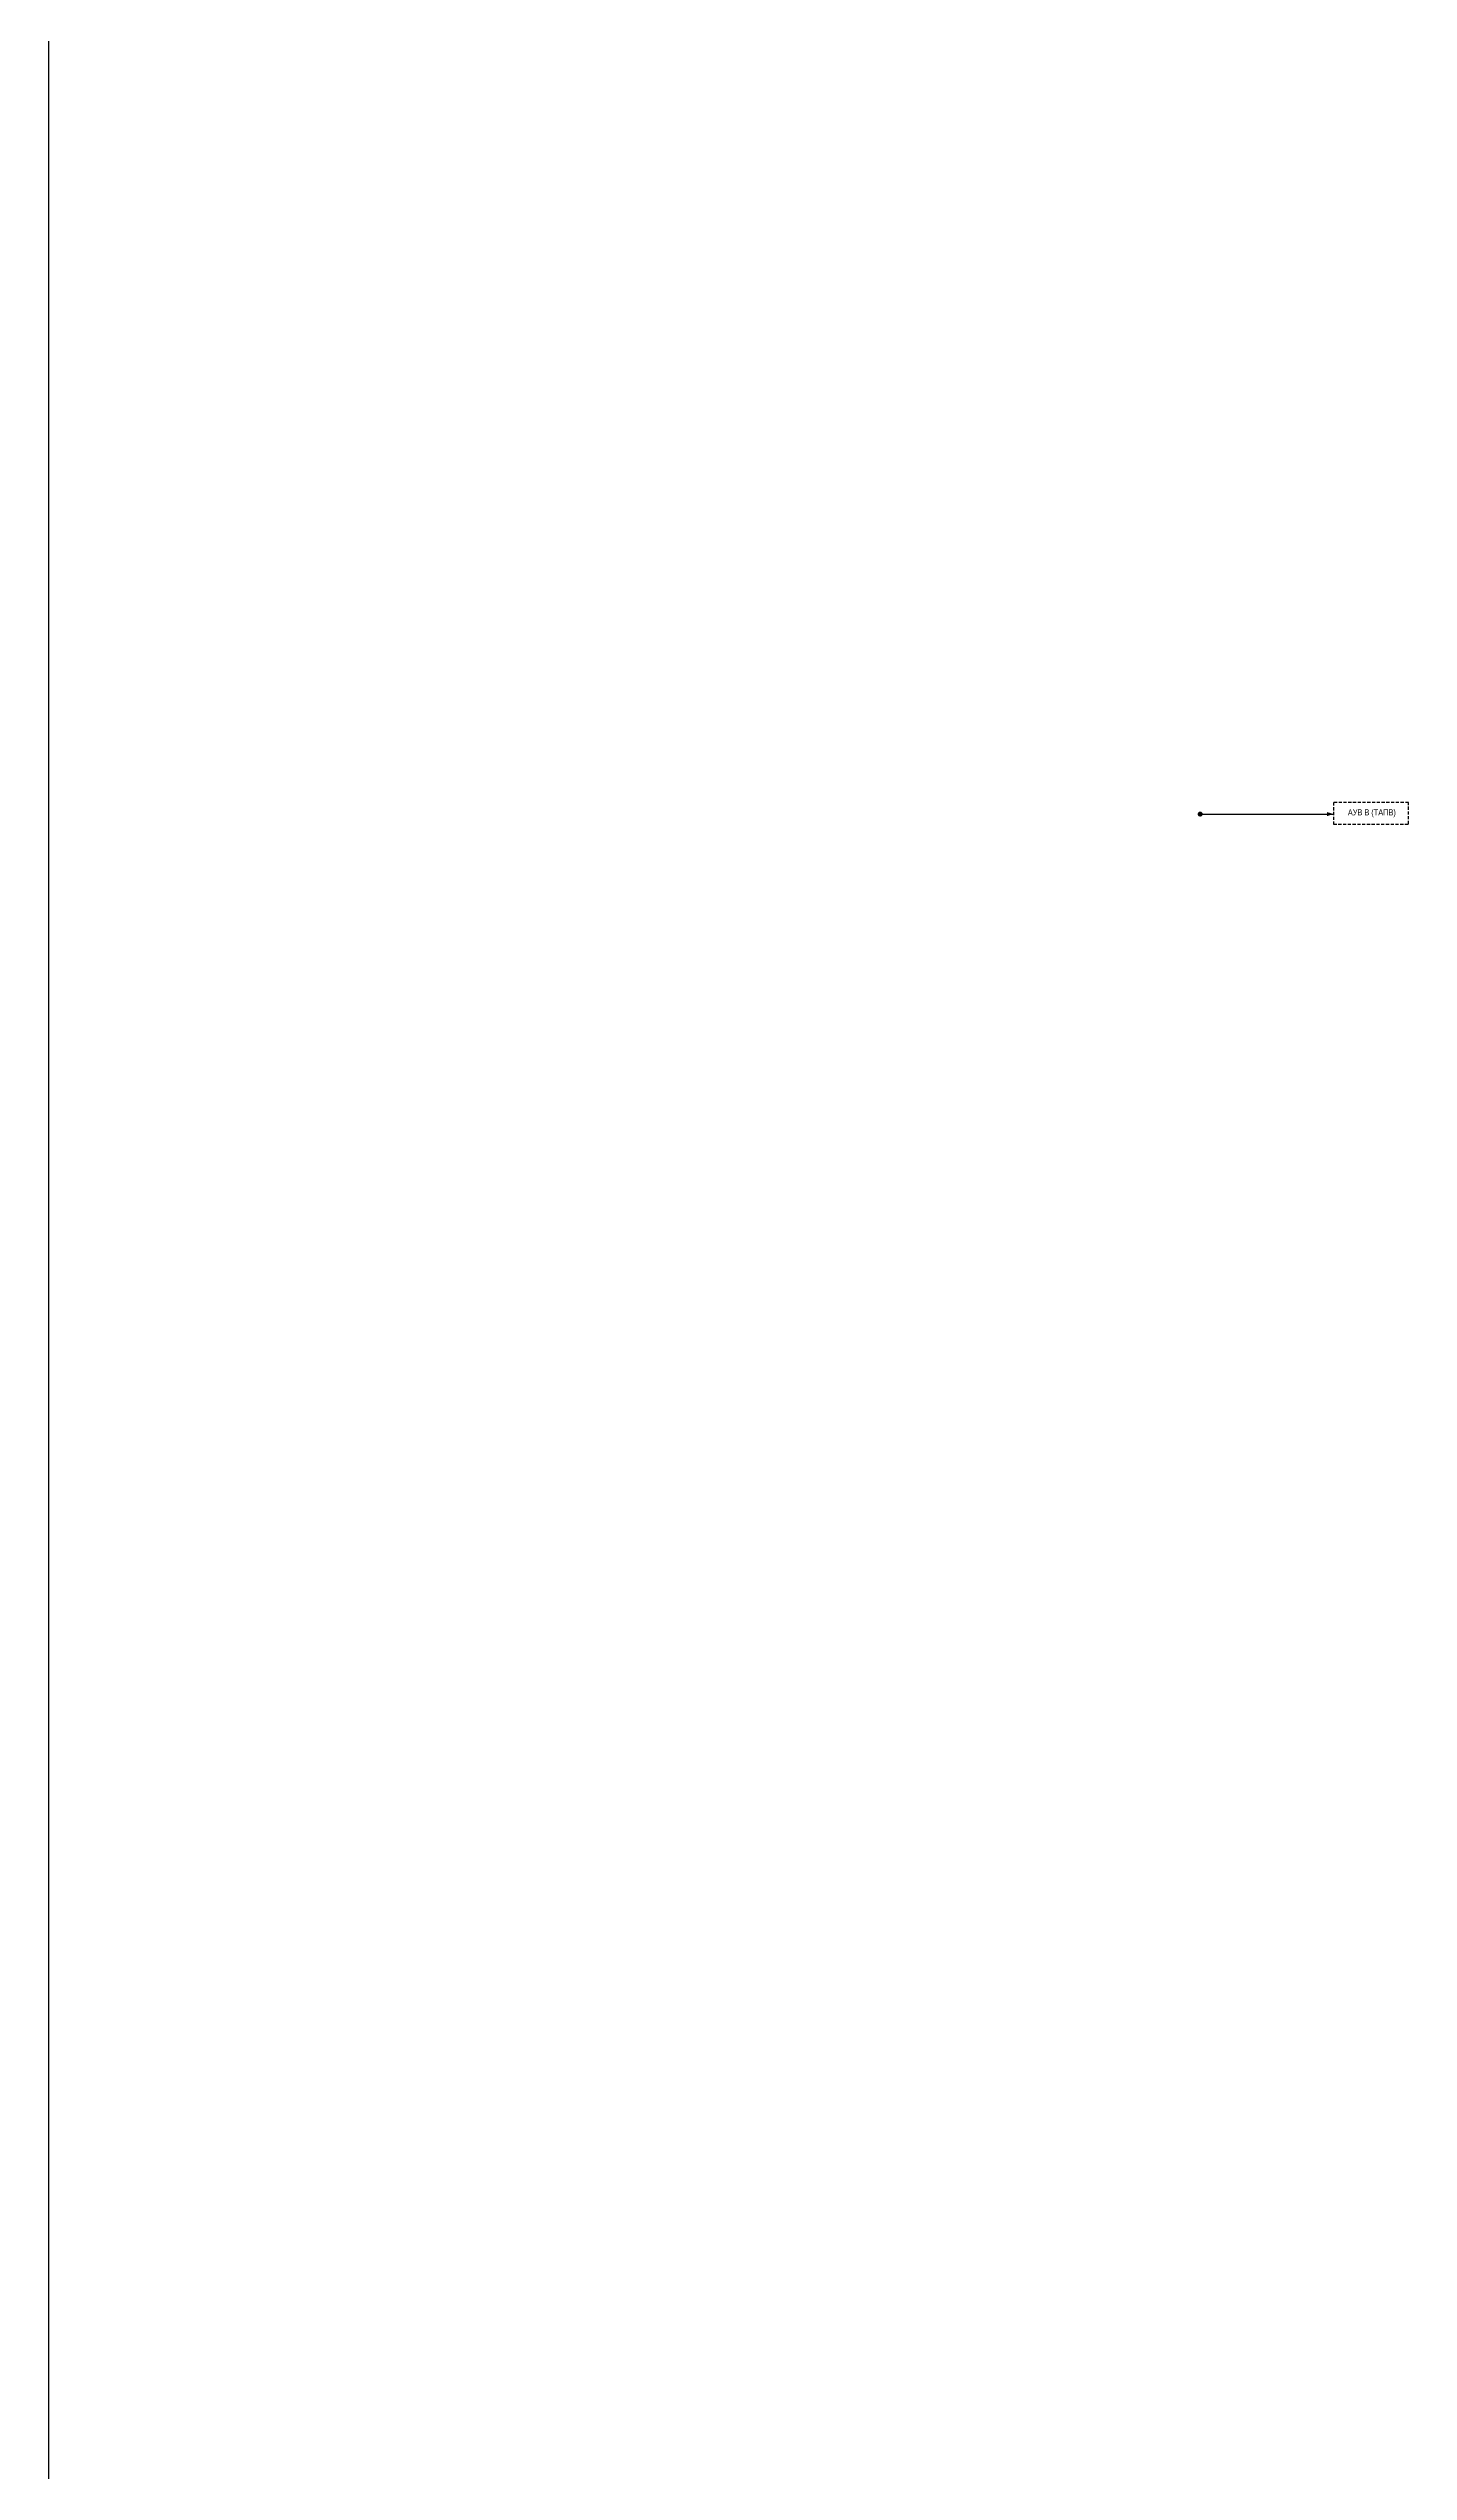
# Model space of a CAD drawing. Header units: millimetres. Extents: x -14593 to 14732, y -17400 to 5232.
# Drawn here: x 1012 to 1828, y -15465 to -14011 of the extents above; entities that cross this region are included whole.
import ezdxf

# ---------------------------------------------------------------- set-up
doc = ezdxf.new("R2010")
doc.units = ezdxf.units.MM
doc.linetypes.add('штриховая2', pattern=[9.525, 6.35, -3.175])
doc.layers.add('Основная', color=7, linetype='Continuous', lineweight=30)
doc.layers.add('Цепи внешние', color=84, linetype='Continuous', lineweight=30)
doc.styles.add('Narrow', font='ARIALN.TTF')

# ---------------------------------------------------------------- blocks, each defined once
blk = doc.blocks.new('Point')
at = {"layer": 'Основная', "color": 0, "const_width": 1.5}
blk.add_lwpolyline([(-0.75, 0, 1), (0.75, 0, 1)], format="xyb", close=True, dxfattribs=at)

msp = doc.modelspace()

# ---------------------------------------------------------------- linework, layer by layer
at = {"layer": 'Основная'}
msp.add_lwpolyline([(1012, 5232), (1012, -16919)], dxfattribs=at)
at = {"layer": 'Цепи внешние', "ltscale": 0.3}
msp.add_lwpolyline([(1783, -14470, 0, 2.5, 0), (1779, -14470, 0, 0, 0)], format="xyseb", dxfattribs=at)
at = {"layer": 'Цепи внешние', "linetype": 'штриховая2', "ltscale": 0.3}
msp.add_lwpolyline([(1828, -14463), (1783, -14463), (1783, -14476), (1828, -14476)], close=True, dxfattribs=at)
at = {"layer": 'Цепи внешние', "ltscale": 0.3}
msp.add_lwpolyline([(1703, -14470), (1783, -14470)], dxfattribs=at)
at = {"layer": 'Цепи внешние'}
msp.add_lwpolyline([(1703, -14470), (1703, -14470)], dxfattribs=at)

# ---------------------------------------------------------------- block references
msp.add_blockref('Point', (1703, -14470), dxfattribs=at)

# ---------------------------------------------------------------- texts
at = {"layer": 'Основная', "insert": (1806, -14469.5), "char_height": 3.7, "width": 44, "attachment_point": 5, "style": 'Narrow'}
msp.add_mtext('АУВ В (ТАПВ)', dxfattribs=at)

doc.saveas('drawing.dxf')
